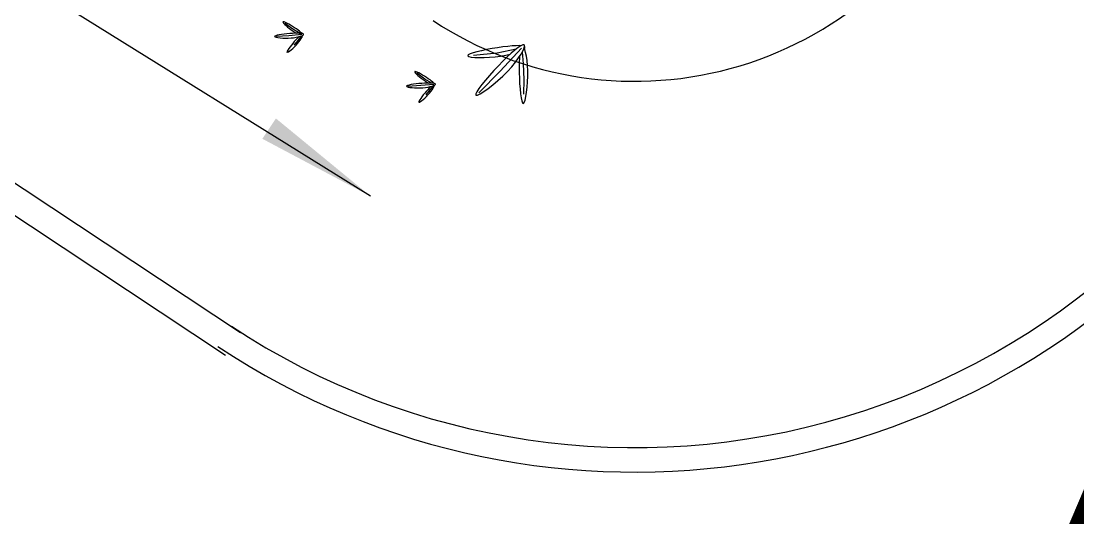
# Model space of a CAD drawing. Extents: x 302512 to 1034855, y -184136 to 410364.
# Drawn here: x 588170 to 605500, y -137886 to -129752 of the extents above; entities that cross this region are included whole.
import ezdxf

# ---------------------------------------------------------------- set-up
doc = ezdxf.new("R2010")
doc.units = 0
doc.header["$MEASUREMENT"] = 0
doc.linetypes.add('DASHED2', pattern=[0.375, 0.25, -0.125])
for name, color, linetype in [('PUB_TEXT', 7, 'Continuous'), ('坐椅', 7, 'Continuous'), ('树', 80, 'Continuous'), ('绿化', 97, 'Continuous'), ('绿地', 3, 'Continuous'), ('道路线', 161, 'Continuous')]:
    doc.layers.add(name, color=color, linetype=linetype)
doc.styles.add('DIM_FONT', font='SIMPLEX.shx', dxfattribs={"width": 0.8})

# ---------------------------------------------------------------- blocks, each defined once
blk = doc.blocks.new('_F43BVI')
at = {"layer": '绿地'}
for p, q in [((1.207, 0.0113), (1.2027, 0.0085)), ((1.2124, 0.0078), (1.207, 0.0113)), ((1.2223, 0.0044), (1.2117, 0.0036)), ((1.2158, 0), (1.2124, 0.0078)), ((1.2444, 0.0038), (1.2223, 0.0044)), ((1.271, 0.0011), (1.2444, 0.0038)), ((1.3012, -0.0038), (1.271, 0.0011)), ((1.1732, -0.0702), (1.1662, -0.1011)), ((1.1803, -0.0432), (1.1732, -0.0702)), ((1.1874, -0.0207), (1.1803, -0.0432)), ((1.1907, -0.0126), (1.1874, -0.0207)), ((1.2023, -0.0509), (1.1878, -0.185)), ((1.2083, -0.0136), (1.3121, -0.2025)), ((1.2338, -0.0168), (1.3148, -0.0373)), ((1.259, -0.046), (1.2668, -0.0492)), ((1.2668, -0.0492), (1.2965, -0.0601)), ((1.2965, -0.0601), (1.3292, -0.0712)), ((1.3343, -0.011), (1.3012, -0.0038)), ((1.3148, -0.0373), (1.4187, -0.0669)), ((1.3292, -0.0712), (1.3642, -0.0822)), ((1.3694, -0.0206), (1.3343, -0.011)), ((1.4057, -0.0325), (1.3694, -0.0206)), ((1.4419, -0.0461), (1.4057, -0.0325)), ((1.4187, -0.0669), (1.5138, -0.1006)), ((1.4764, -0.0607), (1.4419, -0.0461)), ((1.5079, -0.0754), (1.4764, -0.0607)), ((1.1595, -0.135), (1.1532, -0.1712)), ((1.1662, -0.1011), (1.1595, -0.135)), ((1.2149, -0.1683), (1.2198, -0.1322)), ((1.2198, -0.1322), (1.2225, -0.1003)), ((1.3642, -0.0822), (1.4007, -0.0927)), ((1.4007, -0.0927), (1.4371, -0.1024)), ((1.4371, -0.1024), (1.4722, -0.1109)), ((1.4722, -0.1109), (1.5043, -0.1178)), ((1.5043, -0.1178), (1.532, -0.1226)), ((1.5348, -0.0895), (1.5079, -0.0754)), ((1.532, -0.1226), (1.5537, -0.1248)), ((1.5556, -0.1022), (1.5348, -0.0895)), ((1.5537, -0.1248), (1.5681, -0.1242)), ((1.569, -0.1127), (1.5556, -0.1022)), ((1.5681, -0.1242), (1.5735, -0.1202)), ((1.5735, -0.1202), (1.569, -0.1127)), ((1.1475, -0.2087), (1.1426, -0.2461)), ((1.1532, -0.1712), (1.1475, -0.2087)), ((1.1878, -0.185), (1.1527, -0.3448)), ((1.1991, -0.2435), (1.2079, -0.2058)), ((1.2079, -0.2058), (1.2149, -0.1683)), ((1.3121, -0.2025), (1.4087, -0.3903)), ((1.1388, -0.282), (1.1361, -0.3147)), ((1.1426, -0.2461), (1.1388, -0.282)), ((1.1786, -0.3127), (1.1891, -0.2796)), ((1.1891, -0.2796), (1.1991, -0.2435)), ((1.1361, -0.3147), (1.135, -0.3427)), ((1.135, -0.3427), (1.1356, -0.3646)), ((1.1356, -0.3646), (1.1381, -0.3788)), ((1.1496, -0.3782), (1.1583, -0.3635)), ((1.1583, -0.3635), (1.1681, -0.3412)), ((1.1681, -0.3412), (1.1786, -0.3127)), ((1.1381, -0.3788), (1.1427, -0.3836)), ((1.1427, -0.3836), (1.1496, -0.3782)), ((1.2032, -0.7151), (1.1475, -0.7553)), ((1.1719, -0.7216), (1.1607, -0.7317)), ((1.1839, -0.7112), (1.1719, -0.7216)), ((1.1962, -0.7011), (1.1839, -0.7112)), ((1.1904, -0.7365), (1.2037, -0.7272)), ((1.2083, -0.6915), (1.1962, -0.7011)), ((1.2452, -0.6771), (1.2032, -0.7151)), ((1.2037, -0.7272), (1.2164, -0.7174)), ((1.2199, -0.6827), (1.2083, -0.6915)), ((1.2164, -0.7174), (1.228, -0.7075)), ((1.2307, -0.675), (1.2199, -0.6827)), ((1.228, -0.7075), (1.2378, -0.6982)), ((1.2405, -0.6685), (1.2307, -0.675)), ((1.2576, -0.6671), (1.2373, -0.7553)), ((1.249, -0.6635), (1.2405, -0.6685)), ((1.2523, -0.6619), (1.249, -0.6635)), ((1.267, -0.6654), (1.2634, -0.6627)), ((1.2644, -0.6915), (1.2659, -0.6946)), ((1.2646, -0.6753), (1.2843, -0.7043)), ((1.2659, -0.6946), (1.2722, -0.7063)), ((1.2737, -0.6718), (1.267, -0.6654)), ((1.2722, -0.7063), (1.2793, -0.719)), ((1.2813, -0.6801), (1.2737, -0.6718)), ((1.2793, -0.719), (1.2872, -0.7322)), ((1.2894, -0.69), (1.2813, -0.6801)), ((1.2843, -0.7043), (1.3086, -0.7426)), ((1.2977, -0.7015), (1.2894, -0.69)), ((1.3061, -0.7143), (1.2977, -0.7015)), ((1.3141, -0.7282), (1.3061, -0.7143)), ((1.3216, -0.7426), (1.3141, -0.7282)), ((1.1366, -0.7568), (1.1334, -0.7619)), ((1.1334, -0.7619), (1.1335, -0.7647)), ((1.1335, -0.7647), (1.1372, -0.7649)), ((1.1425, -0.7497), (1.1366, -0.7568)), ((1.1372, -0.7649), (1.144, -0.7628)), ((1.1507, -0.7413), (1.1425, -0.7497)), ((1.144, -0.7628), (1.1533, -0.7585)), ((1.1607, -0.7317), (1.1507, -0.7413)), ((1.1533, -0.7585), (1.1646, -0.7525)), ((1.1646, -0.7525), (1.1771, -0.7451)), ((1.1771, -0.7451), (1.1904, -0.7365)), ((1.2373, -0.7553), (1.215, -0.8412)), ((1.2872, -0.7322), (1.2957, -0.7457)), ((1.2957, -0.7457), (1.3044, -0.759)), ((1.3044, -0.759), (1.313, -0.7714)), ((1.313, -0.7714), (1.3212, -0.7825)), ((1.3212, -0.7825), (1.3285, -0.7918)), ((1.3284, -0.7569), (1.3216, -0.7426)), ((1.3341, -0.7703), (1.3284, -0.7569)), ((1.3285, -0.7918), (1.3347, -0.7986)), ((1.3386, -0.7822), (1.3341, -0.7703)), ((1.3347, -0.7986), (1.3393, -0.8024)), ((1.3416, -0.792), (1.3386, -0.7822)), ((1.3393, -0.8024), (1.3422, -0.8027)), ((1.3429, -0.7991), (1.3416, -0.792)), ((1.3422, -0.8027), (1.3429, -0.7991)), ((0.5998, -1.4514), (0.5877, -1.461)), ((0.6367, -1.437), (0.5947, -1.475)), ((0.6114, -1.4426), (0.5998, -1.4514)), ((0.6222, -1.4349), (0.6114, -1.4426)), ((0.6195, -1.4674), (0.6292, -1.4581)), ((0.632, -1.4284), (0.6222, -1.4349)), ((0.649, -1.427), (0.6287, -1.5152)), ((0.6405, -1.4234), (0.632, -1.4284)), ((0.6438, -1.4218), (0.6405, -1.4234)), ((0.6585, -1.4253), (0.6549, -1.4226)), ((0.6559, -1.4514), (0.6574, -1.4545)), ((0.6561, -1.4352), (0.6758, -1.4642)), ((0.6574, -1.4545), (0.6636, -1.4662)), ((0.6652, -1.4317), (0.6585, -1.4253)), ((0.6728, -1.4399), (0.6652, -1.4317)), ((0.6809, -1.4499), (0.6728, -1.4399)), ((0.6892, -1.4614), (0.6809, -1.4499)), ((0.5281, -1.5167), (0.5249, -1.5218)), ((0.5249, -1.5218), (0.525, -1.5246)), ((0.525, -1.5246), (0.5287, -1.5248)), ((0.534, -1.5096), (0.5281, -1.5167)), ((0.5287, -1.5248), (0.5355, -1.5227)), ((0.5422, -1.5012), (0.534, -1.5096)), ((0.5355, -1.5227), (0.5448, -1.5184)), ((0.5947, -1.475), (0.539, -1.5152)), ((0.5522, -1.4916), (0.5422, -1.5012)), ((0.5448, -1.5184), (0.5561, -1.5124)), ((0.5634, -1.4815), (0.5522, -1.4916)), ((0.5561, -1.5124), (0.5686, -1.505)), ((0.5754, -1.4711), (0.5634, -1.4815)), ((0.5686, -1.505), (0.5818, -1.4964)), ((0.5877, -1.461), (0.5754, -1.4711)), ((0.5818, -1.4964), (0.5951, -1.4871)), ((0.5951, -1.4871), (0.6079, -1.4773)), ((0.6287, -1.5152), (0.6065, -1.6011)), ((0.6079, -1.4773), (0.6195, -1.4674)), ((0.6636, -1.4662), (0.6708, -1.4789)), ((0.6708, -1.4789), (0.6787, -1.4921)), ((0.6758, -1.4642), (0.7, -1.5025)), ((0.6787, -1.4921), (0.6872, -1.5056)), ((0.6872, -1.5056), (0.6959, -1.5188)), ((0.6976, -1.4742), (0.6892, -1.4614)), ((0.6959, -1.5188), (0.7045, -1.5313)), ((0.7056, -1.4881), (0.6976, -1.4742)), ((0.7045, -1.5313), (0.7126, -1.5424)), ((0.7131, -1.5025), (0.7056, -1.4881)), ((0.7199, -1.5168), (0.7131, -1.5025)), ((0.7256, -1.5302), (0.7199, -1.5168)), ((0.7301, -1.5421), (0.7256, -1.5302)), ((0.7126, -1.5424), (0.72, -1.5517)), ((0.72, -1.5517), (0.7261, -1.5585)), ((0.7261, -1.5585), (0.7308, -1.5623)), ((0.7331, -1.5519), (0.7301, -1.5421)), ((0.7308, -1.5623), (0.7336, -1.5626)), ((0.7343, -1.559), (0.7331, -1.5519)), ((0.7336, -1.5626), (0.7343, -1.559))]:
    blk.add_line(p, q, dxfattribs=at)
for points in [[(1.2734, -0.2037), (1.2953, -0.2437), (1.3179, -0.283), (1.3403, -0.32), (1.3616, -0.3531), (1.3809, -0.3807), (1.3974, -0.4012), (1.41, -0.4128), (1.418, -0.4141), (1.4206, -0.4039), (1.4182, -0.3836), (1.4114, -0.3551), (1.4007, -0.3203), (1.3866, -0.2811), (1.3698, -0.2394), (1.3508, -0.197), (1.3303, -0.156), (1.3087, -0.118), (1.2868, -0.0838), (1.2655, -0.054), (1.2453, -0.0291), (1.2271, -0.0097), (1.2117, 0.0036), (1.1998, 0.0102), (1.192, 0.0095), (1.1891, 0.0013), (1.1908, -0.0139), (1.1967, -0.0353), (1.2062, -0.0619), (1.2191, -0.0929), (1.2349, -0.1274), (1.2531, -0.1646)], [(1.2248, -0.7449), (1.2205, -0.7635), (1.2165, -0.7821), (1.2132, -0.8), (1.2106, -0.8164), (1.209, -0.8304), (1.2084, -0.8414), (1.2091, -0.8486), (1.2112, -0.8513), (1.2149, -0.8488), (1.2198, -0.8418), (1.2257, -0.8309), (1.232, -0.817), (1.2386, -0.8008), (1.245, -0.783), (1.2509, -0.7645), (1.2559, -0.7459), (1.2598, -0.7279), (1.2625, -0.7111), (1.2642, -0.6957), (1.2648, -0.6823), (1.2645, -0.6712), (1.2634, -0.6627), (1.2615, -0.6573), (1.2589, -0.6553), (1.2557, -0.6571), (1.252, -0.6623), (1.2478, -0.6706), (1.2434, -0.6817), (1.2388, -0.695), (1.2341, -0.7102), (1.2294, -0.727)], [(0.6163, -1.5048), (0.6119, -1.5234), (0.608, -1.542), (0.6047, -1.5599), (0.6021, -1.5763), (0.6004, -1.5903), (0.5999, -1.6013), (0.6006, -1.6085), (0.6027, -1.6111), (0.6064, -1.6087), (0.6113, -1.6017), (0.6171, -1.5908), (0.6235, -1.5769), (0.6301, -1.5607), (0.6365, -1.5429), (0.6424, -1.5244), (0.6474, -1.5058), (0.6513, -1.4878), (0.654, -1.471), (0.6557, -1.4556), (0.6563, -1.4422), (0.656, -1.4311), (0.6549, -1.4226), (0.653, -1.4172), (0.6504, -1.4152), (0.6472, -1.417), (0.6435, -1.4222), (0.6393, -1.4305), (0.6349, -1.4415), (0.6302, -1.4549), (0.6255, -1.4701), (0.6208, -1.4869)]]:
    blk.add_lwpolyline(points, close=True, dxfattribs=at)
at = {"style": 'DIM_FONT', "width": 0.7, "flags": 9}
for tag in ['YSIZE', 'XSIZE']:
    blk.add_attdef(tag, (0, 0), '', height=0.5, dxfattribs=at)
blk = doc.blocks.new('ZU')
at = {"layer": '绿地', "xscale": 1.5, "yscale": 1.5, "zscale": 0.001, "rotation": 260.5308552460376}
blk.add_blockref('_F43BVI', (-0.852, 0.165), dxfattribs=at)
blk = doc.blocks.new('A$C0B5A7686')
at = {"layer": '树', "linetype": 'ByBlock', "xscale": 640, "yscale": 640, "zscale": 640, "rotation": 151.15692544915}
blk.add_blockref('ZU', (642.8, 1492.6), dxfattribs=at)
blk = doc.blocks.new('A$C750B0621')
at = {"layer": '树'}
blk.add_blockref('A$C0B5A7686', (0, 0), dxfattribs=at)
blk = doc.blocks.new('A$C5AB93D8E')
at = {"layer": '绿化', "xscale": 0.8, "yscale": 0.8, "zscale": 0.8}
blk.add_blockref('A$C750B0621', (0, 0), dxfattribs=at)
blk = doc.blocks.new('A$C68DB62A4')
at = {"layer": '绿化', "rotation": 236.3690562220917}
blk.add_blockref('A$C5AB93D8E', (801.7, 2393.5), dxfattribs=at)
blk = doc.blocks.new('_F37GYG')
at = {"layer": '绿化', "linetype": 'ByBlock', "xscale": 0.2867748092958204, "yscale": 0.2867748092958204, "zscale": 0.2867748092958204}
blk.add_blockref('A$C68DB62A4', (-306.1, -300.5), dxfattribs=at)
at = {"style": 'DIM_FONT', "width": 0.8, "flags": 9}
for tag in ['YSIZE', 'XSIZE']:
    blk.add_attdef(tag, (0, 0), '', height=0.5, dxfattribs=at)

msp = doc.modelspace()

# ---------------------------------------------------------------- linework, layer by layer
msp.add_line((593902, -132620), (585358, -127314))
msp.add_solid([(593902, -132620), (592348, -131345), (592126, -131678)])
at = {"layer": 'PUB_TEXT', "linetype": 'DASHED2', "ltscale": 11501}
msp.add_lwpolyline([(628657, -149287, 500, 500, 0), (604887, -139727, 500, 500, 0), (637937, -62207, 500, 500, 0)], format="xyseb", dxfattribs=at)
at = {"layer": '道路线'}
for p, q in [((583591, -129444), (591770, -134849)), ((583343, -129820), (591522, -135224))]:
    msp.add_line(p, q, dxfattribs=at)
for radius, end in [(6000, 336.9094), (12000, 336.9094), (12400, 322.3169)]:
    msp.add_arc((598233, -124736), radius, 236.5449, end, dxfattribs=at)

# ---------------------------------------------------------------- block references
at = {"layer": '坐椅', "xscale": 10.78272, "yscale": 10.78272, "zscale": 10.78272}
msp.add_blockref('_F37GYG', (595464, -127857, -116953), dxfattribs=at)

doc.saveas('drawing.dxf')
